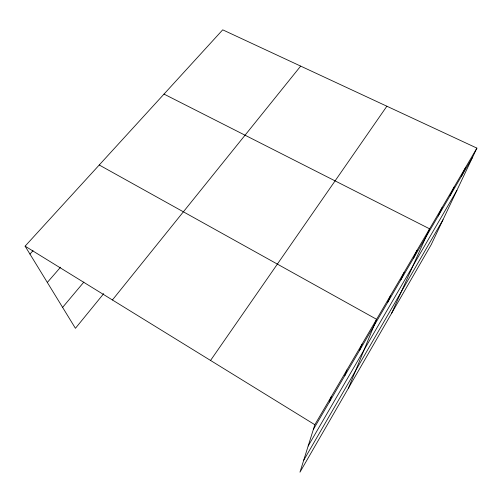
<?xml version="1.0" encoding="UTF-8"?>
<svg xmlns="http://www.w3.org/2000/svg" width="502" height="502" viewBox="0 0 502 502"><rect width="100%" height="100%" fill="white"/><g stroke="black" fill="none" stroke-linecap="round" stroke-linejoin="round"><path stroke-width="0.75" d="M476.9 148.115L314.836 424.717L299.97 472.169L431.193 244.694L476.9 148.115L222.712 29.831L25.1 246.162L75.425 328.308L103.707 293.645M329.381 402.039L331.213 396.768M344.774 375.722L346.938 369.924M359.589 350.396L362.055 344.121M348.438 388.146L376.594 319.31L99.239 165.001M387.588 302.537L390.594 295.421M400.834 279.89L404.072 272.41M413.61 258.047L417.068 250.228M391.529 313.449L429.605 228.83L164.01 94.094M438.215 215.992L442.067 207.571M450.062 195.742L454.084 187.051M461.507 176.183L465.693 167.248M303.666 460.359L443.002 219.744M308.159 446.033L456.933 190.308M313.361 429.423L472.564 157.27M210.545 360.442L386.873 106.223M112.417 299.97L300.667 66.107M62.612 307.387L83.865 282.074M47.326 282.438L60.554 267.208M29.957 254.087L33.044 250.667M25.1 246.162L314.836 424.717"/></g></svg>
